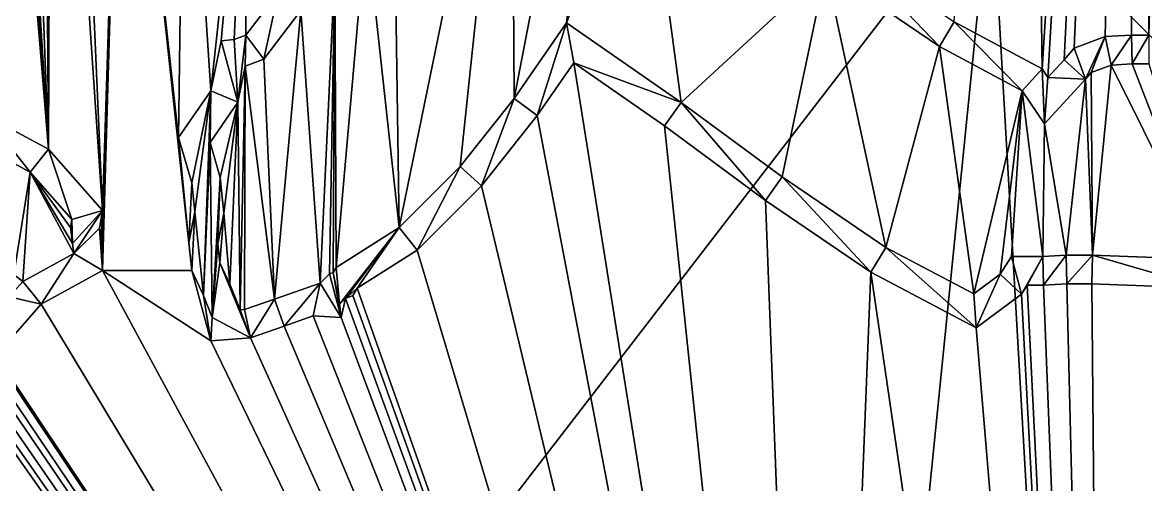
# Model space of a CAD drawing. Extents: x 10 to 110, y 10 to 115.
# Drawn here: x 56.16 to 75.68, y 34.3 to 42.34 of the extents above; entities that cross this region are included whole.
import ezdxf

# ---------------------------------------------------------------- set-up
doc = ezdxf.new("R2010")
doc.units = 0
doc.header["$MEASUREMENT"] = 0
doc.layers.add('STL2DXF', color=7, linetype='Continuous')

msp = doc.modelspace()

# ---------------------------------------------------------------- linework, layer by layer
at = {"layer": 'STL2DXF'}
for points in [[(75.569, 68.249, -0.6), (77.625, 110, -0.6), (75.743, 42.119, -0.6)], [(73.569, 64.249, -0.6), (75.569, 68.249, -0.6), (73.886, 41.534, -0.6)], [(73.886, 41.534, -0.6), (75.569, 68.249, -0.6), (73.988, 41.381, -0.6)], [(73.988, 41.381, -0.6), (75.569, 68.249, -0.6), (74.267, 41.687, -0.6)], [(74.267, 41.687, -0.6), (75.569, 68.249, -0.6), (74.446, 41.89, -0.6)], [(74.446, 41.89, -0.6), (75.569, 68.249, -0.6), (74.98, 42.094, -0.6)], [(74.98, 42.094, -0.6), (75.569, 68.249, -0.6), (75.438, 42.119, -0.6)], [(75.438, 42.119, -0.6), (75.569, 68.249, -0.6), (75.743, 42.119, -0.6)], [(72.359, 42.348, -0.6), (73.569, 64.249, -0.6), (73.886, 41.534, -0.6)], [(82.121, 40), (66.061, 56.061, 0.5), (66.061, 56.061)], [(66.061, 56.061, 0.5), (82.121, 40), (77.246, 44.875, 0.5)], [(66.061, 56.061), (70, 47.879), (82.121, 40)], [(56.608, 40.135, -0.6), (56.15, 52.17, -0.6), (56.513, 53.347, -0.6)], [(56.608, 40.135, -0.6), (56.513, 53.347, -0.6), (56.659, 52.272, -0.6)], [(56.608, 40.135, -0.6), (55.87, 52.119, -0.6), (56.15, 52.17, -0.6)], [(56.608, 40.135, -0.6), (56.659, 52.272, -0.6), (57.55, 39.066, -0.6)], [(57.55, 39.066, -0.6), (56.659, 52.272, -0.6), (57.041, 50.771, -0.6)], [(56.608, 40.135, -0.6), (55.743, 51.865, -0.6), (55.87, 52.119, -0.6)], [(56.608, 40.135, -0.6), (55.667, 51.534, -0.6), (55.743, 51.865, -0.6)], [(55.514, 40.72, -0.6), (55.667, 51.534, -0.6), (56.608, 40.135, -0.6)], [(64.705, 41.018, -0.6), (64.661, 48.317, -0.6), (66.68, 51.222, -0.6)], [(64.705, 41.018, -0.6), (66.68, 51.222, -0.6), (65.618, 42.332, -0.6)], [(65.618, 42.332, -0.6), (66.68, 51.222, -0.6), (66.961, 45.797, -0.6)], [(57.55, 39.066, -0.6), (57.041, 50.771, -0.6), (57.881, 49.371, -0.6)], [(59.102, 38.023, -0.6), (57.55, 38.023, -0.6), (57.881, 49.371, -0.6)], [(57.55, 39.066, -0.6), (57.881, 49.371, -0.6), (57.55, 38.354, -0.6)], [(57.55, 38.354, -0.6), (57.881, 49.371, -0.6), (57.55, 38.023, -0.6)], [(59.102, 38.023, -0.6), (57.881, 49.371, -0.6), (59.051, 38.506, -0.6)], [(59.051, 38.506, -0.6), (57.881, 49.371, -0.6), (58.873, 40.338, -0.6)], [(58.975, 48.124, -0.6), (58.873, 40.338, -0.6), (57.881, 49.371, -0.6)], [(62.615, 45.07, -0.6), (64.661, 48.317, -0.6), (62.706, 38.772, -0.6)], [(62.706, 38.772, -0.6), (64.661, 48.317, -0.6), (63.766, 39.832, -0.6)], [(63.766, 39.832, -0.6), (64.661, 48.317, -0.6), (64.705, 41.018, -0.6)], [(58.873, 40.338, -0.6), (58.975, 48.124, -0.6), (59.433, 41.152, -0.6)], [(59.433, 41.152, -0.6), (58.975, 48.124, -0.6), (60.069, 47.03, -0.6)], [(82.121, 40), (70, 47.879), (73, 44.875)], [(59.433, 41.152, -0.6), (60.069, 47.03, -0.6), (59.611, 42.018, -0.6)], [(59.611, 42.018, -0.6), (60.069, 47.03, -0.6), (59.84, 42.043, -0.6)], [(59.84, 42.043, -0.6), (60.069, 47.03, -0.6), (60.044, 42.119, -0.6)], [(60.044, 42.119, -0.6), (60.069, 47.03, -0.6), (60.603, 42.857, -0.6)], [(65.618, 42.332, -0.6), (66.961, 45.797, -0.6), (67.612, 40.948, -0.6)], [(67.612, 40.948, -0.6), (66.961, 45.797, -0.6), (70.128, 43.269, -0.6)], [(62.706, 38.772, -0.6), (62.131, 44.029, -0.6), (62.615, 45.07, -0.6)], [(47, 44.875, 0.5), (50, 15, 0.5), (73, 44.875, 0.5)], [(73, 44.875, 0.5), (50, 15, 0.5), (70, 15, 0.5)], [(73, 44.875, 0.5), (70, 15, 0.5), (75, 10, 0.5)], [(73, 44.875), (80, 37.879, 0.5), (80, 37.879)], [(80, 37.879, 0.5), (73, 44.875), (73, 44.875, 0.5)], [(82.121, 40), (73, 44.875), (80, 37.879)], [(73, 44.875, 0.5), (75, 10, 0.5), (80, 37.879, 0.5)], [(61.61, 38.076, -0.6), (61.586, 43.265, -0.6), (62.131, 44.029, -0.6)], [(61.61, 38.076, -0.6), (62.131, 44.029, -0.6), (62.706, 38.772, -0.6)], [(70.128, 43.269, -0.4), (70.425, 43.672, -0.4), (72.099, 41.92, -0.4)], [(72.099, 41.92, -0.4), (70.425, 43.672, -0.4), (72.359, 42.348, -0.4)], [(61.333, 37.805, -0.6), (60.996, 42.547, -0.6), (61.586, 43.265, -0.6)], [(61.333, 37.805, -0.6), (61.586, 43.265, -0.6), (61.493, 37.965, -0.6)], [(61.493, 37.965, -0.6), (61.586, 43.265, -0.6), (61.559, 37.992, -0.6)], [(61.559, 37.992, -0.6), (61.586, 43.265, -0.6), (61.61, 38.076, -0.6)], [(67.612, 40.948, -0.6), (70.128, 43.269, -0.6), (69.366, 39.652, -0.6)], [(69.366, 39.652, -0.6), (70.128, 43.269, -0.6), (71.167, 38.426, -0.6)], [(71.167, 38.426, -0.6), (70.128, 43.269, -0.6), (72.099, 41.92, -0.6)], [(70.128, 43.269, -0.4), (72.099, 41.92, -0.6), (70.128, 43.269, -0.6)], [(72.099, 41.92, -0.6), (70.128, 43.269, -0.4), (72.099, 41.92, -0.4)], [(60.354, 41.702, -0.4), (60.044, 42.119, -0.4), (60.603, 42.857, -0.4)], [(60.603, 42.857, -0.6), (60.044, 42.119, -0.4), (60.044, 42.119, -0.6)], [(60.044, 42.119, -0.4), (60.603, 42.857, -0.6), (60.603, 42.857, -0.4)], [(60.354, 41.702, -0.4), (60.603, 42.857, -0.4), (60.996, 42.547, -0.4)], [(60.54, 37.528, -0.6), (60.354, 41.702, -0.6), (60.996, 42.547, -0.6)], [(60.354, 41.702, -0.4), (60.996, 42.547, -0.6), (60.354, 41.702, -0.6)], [(60.996, 42.547, -0.6), (60.354, 41.702, -0.4), (60.996, 42.547, -0.4)], [(60.54, 37.528, -0.6), (60.996, 42.547, -0.6), (61.333, 37.805, -0.6)], [(65.107, 40.72, -0.4), (64.705, 41.018, -0.4), (65.618, 42.332, -0.4)], [(65.618, 42.332, -0.6), (64.705, 41.018, -0.4), (64.705, 41.018, -0.6)], [(64.705, 41.018, -0.4), (65.618, 42.332, -0.6), (65.618, 42.332, -0.4)], [(65.107, 40.72, -0.4), (65.618, 42.332, -0.4), (65.743, 41.636, -0.4)], [(65.743, 41.636, -0.4), (65.618, 42.332, -0.4), (67.612, 40.948, -0.4)], [(67.612, 40.948, -0.6), (65.618, 42.332, -0.4), (65.618, 42.332, -0.6)], [(65.618, 42.332, -0.4), (67.612, 40.948, -0.6), (67.612, 40.948, -0.4)], [(72.099, 41.92, -0.4), (72.359, 42.348, -0.4), (73.539, 41.152, -0.4)], [(73.539, 41.152, -0.4), (72.359, 42.348, -0.4), (73.886, 41.534, -0.4)], [(73.886, 41.534, -0.6), (72.359, 42.348, -0.4), (72.359, 42.348, -0.6)], [(72.359, 42.348, -0.4), (73.886, 41.534, -0.6), (73.886, 41.534, -0.4)], [(59.902, 40.953, -0.4), (59.433, 41.152, -0.4), (59.611, 42.018, -0.4)], [(59.611, 42.018, -0.6), (59.433, 41.152, -0.4), (59.433, 41.152, -0.6)], [(59.433, 41.152, -0.4), (59.611, 42.018, -0.6), (59.611, 42.018, -0.4)], [(59.902, 40.953, -0.4), (59.611, 42.018, -0.4), (59.84, 42.043, -0.4)], [(59.84, 42.043, -0.6), (59.611, 42.018, -0.4), (59.611, 42.018, -0.6)], [(59.611, 42.018, -0.4), (59.84, 42.043, -0.6), (59.84, 42.043, -0.4)], [(59.902, 40.953, -0.4), (59.84, 42.043, -0.4), (60.044, 42.119, -0.4)], [(60.044, 42.119, -0.4), (59.84, 42.043, -0.6), (60.044, 42.119, -0.6)], [(59.84, 42.043, -0.6), (60.044, 42.119, -0.4), (59.84, 42.043, -0.4)], [(59.902, 40.953, -0.4), (60.044, 42.119, -0.4), (60.032, 41.581, -0.4)], [(60.032, 41.581, -0.4), (60.044, 42.119, -0.4), (60.354, 41.702, -0.4)], [(74.64, 41.353, -0.4), (74.446, 41.89, -0.4), (74.98, 42.094, -0.4)], [(74.98, 42.094, -0.4), (74.446, 41.89, -0.6), (74.98, 42.094, -0.6)], [(74.446, 41.89, -0.6), (74.98, 42.094, -0.4), (74.446, 41.89, -0.4)], [(74.64, 41.353, -0.4), (74.98, 42.094, -0.4), (74.74, 41.467, -0.4)], [(74.74, 41.467, -0.4), (74.98, 42.094, -0.4), (75.085, 41.599, -0.4)], [(75.085, 41.599, -0.4), (74.98, 42.094, -0.4), (75.438, 42.119, -0.4)], [(75.438, 42.119, -0.6), (74.98, 42.094, -0.4), (74.98, 42.094, -0.6)], [(74.98, 42.094, -0.4), (75.438, 42.119, -0.6), (75.438, 42.119, -0.4)], [(75.085, 41.599, -0.4), (75.438, 42.119, -0.4), (75.452, 41.619, -0.4)], [(75.452, 41.619, -0.4), (75.438, 42.119, -0.4), (75.743, 42.119, -0.4)], [(75.743, 42.119, -0.6), (75.438, 42.119, -0.4), (75.438, 42.119, -0.6)], [(75.438, 42.119, -0.4), (75.743, 42.119, -0.6), (75.743, 42.119, -0.4)], [(75.452, 41.619, -0.4), (75.743, 42.119, -0.4), (75.743, 41.619, -0.4)], [(71.167, 38.426, -0.6), (72.099, 41.92, -0.6), (72.696, 37.619, -0.6)], [(72.696, 37.619, -0.6), (72.099, 41.92, -0.6), (73.539, 41.152, -0.6)], [(72.099, 41.92, -0.4), (73.539, 41.152, -0.6), (72.099, 41.92, -0.6)], [(73.539, 41.152, -0.6), (72.099, 41.92, -0.4), (73.539, 41.152, -0.4)], [(74.64, 41.353, -0.4), (74.267, 41.687, -0.4), (74.446, 41.89, -0.4)], [(74.446, 41.89, -0.6), (74.267, 41.687, -0.4), (74.267, 41.687, -0.6)], [(74.267, 41.687, -0.4), (74.446, 41.89, -0.6), (74.446, 41.89, -0.4)], [(60.54, 37.528, -0.6), (60.032, 41.581, -0.6), (60.354, 41.702, -0.6)], [(60.032, 41.581, -0.6), (60.354, 41.702, -0.4), (60.354, 41.702, -0.6)], [(60.354, 41.702, -0.4), (60.032, 41.581, -0.6), (60.032, 41.581, -0.4)], [(65.107, 40.72, -0.4), (65.743, 41.636, -0.6), (65.107, 40.72, -0.6)], [(65.743, 41.636, -0.6), (65.107, 40.72, -0.4), (65.743, 41.636, -0.4)], [(70, 15, -0.6), (65.107, 40.72, -0.6), (65.743, 41.636, -0.6)], [(65.743, 41.636, -0.4), (67.612, 40.948, -0.4), (67.321, 40.542, -0.4)], [(65.743, 41.636, -0.4), (67.321, 40.542, -0.6), (65.743, 41.636, -0.6)], [(67.321, 40.542, -0.6), (65.743, 41.636, -0.4), (67.321, 40.542, -0.4)], [(70, 15, -0.6), (65.743, 41.636, -0.6), (67.321, 40.542, -0.6)], [(74.64, 41.353, -0.4), (73.988, 41.381, -0.4), (74.267, 41.687, -0.4)], [(74.267, 41.687, -0.6), (73.988, 41.381, -0.4), (73.988, 41.381, -0.6)], [(73.988, 41.381, -0.4), (74.267, 41.687, -0.6), (74.267, 41.687, -0.4)], [(74.761, 38.294, -0.6), (74.74, 41.467, -0.6), (75.085, 41.599, -0.6)], [(74.74, 41.467, -0.6), (75.085, 41.599, -0.4), (75.085, 41.599, -0.6)], [(75.085, 41.599, -0.4), (74.74, 41.467, -0.6), (74.74, 41.467, -0.4)], [(74.761, 38.294, -0.6), (75.085, 41.599, -0.6), (76.767, 38.217, -0.6)], [(76.767, 38.217, -0.6), (75.085, 41.599, -0.6), (75.452, 41.619, -0.6)], [(75.085, 41.599, -0.4), (75.452, 41.619, -0.6), (75.085, 41.599, -0.6)], [(75.452, 41.619, -0.6), (75.085, 41.599, -0.4), (75.452, 41.619, -0.4)], [(76.767, 38.217, -0.6), (75.452, 41.619, -0.6), (75.743, 41.619, -0.6)], [(75.452, 41.619, -0.4), (75.743, 41.619, -0.6), (75.452, 41.619, -0.6)], [(75.743, 41.619, -0.6), (75.452, 41.619, -0.4), (75.743, 41.619, -0.4)], [(59.944, 37.341, -0.6), (59.902, 40.953, -0.6), (60.032, 41.581, -0.6)], [(59.902, 40.953, -0.4), (60.032, 41.581, -0.6), (59.902, 40.953, -0.6)], [(60.032, 41.581, -0.6), (59.902, 40.953, -0.4), (60.032, 41.581, -0.4)], [(59.944, 37.341, -0.6), (60.032, 41.581, -0.6), (60.018, 37.346, -0.6)], [(60.018, 37.346, -0.6), (60.032, 41.581, -0.6), (60.54, 37.528, -0.6)], [(73.539, 41.152, -0.4), (73.886, 41.534, -0.4), (73.925, 40.574, -0.4)], [(73.925, 40.574, -0.4), (73.886, 41.534, -0.4), (73.988, 41.381, -0.4)], [(73.988, 41.381, -0.4), (73.886, 41.534, -0.6), (73.988, 41.381, -0.6)], [(73.886, 41.534, -0.6), (73.988, 41.381, -0.4), (73.886, 41.534, -0.4)], [(74.761, 38.294, -0.6), (74.64, 41.353, -0.6), (74.74, 41.467, -0.6)], [(74.64, 41.353, -0.4), (74.74, 41.467, -0.6), (74.64, 41.353, -0.6)], [(74.74, 41.467, -0.6), (74.64, 41.353, -0.4), (74.74, 41.467, -0.4)], [(73.925, 40.574, -0.4), (73.988, 41.381, -0.4), (74.64, 41.353, -0.4)], [(74.303, 38.294, -0.6), (73.925, 40.574, -0.6), (74.64, 41.353, -0.6)], [(73.925, 40.574, -0.4), (74.64, 41.353, -0.6), (73.925, 40.574, -0.6)], [(74.64, 41.353, -0.6), (73.925, 40.574, -0.4), (74.64, 41.353, -0.4)], [(74.303, 38.294, -0.6), (74.64, 41.353, -0.6), (74.761, 38.294, -0.6)], [(59.433, 41.152, -0.4), (59.102, 39.549, -0.4), (58.873, 40.338, -0.4)], [(59.433, 41.152, -0.6), (58.873, 40.338, -0.4), (58.873, 40.338, -0.6)], [(58.873, 40.338, -0.4), (59.433, 41.152, -0.6), (59.433, 41.152, -0.4)], [(59.102, 39.549, -0.4), (59.433, 41.152, -0.4), (59.153, 39.047, -0.4)], [(59.153, 39.047, -0.4), (59.433, 41.152, -0.4), (59.306, 37.59, -0.4)], [(59.306, 37.59, -0.4), (59.433, 41.152, -0.4), (59.419, 40.25, -0.4)], [(59.419, 40.25, -0.4), (59.433, 41.152, -0.4), (59.902, 40.953, -0.4)], [(64.14, 39.499, -0.4), (63.766, 39.832, -0.4), (64.705, 41.018, -0.4)], [(64.705, 41.018, -0.6), (63.766, 39.832, -0.4), (63.766, 39.832, -0.6)], [(63.766, 39.832, -0.4), (64.705, 41.018, -0.6), (64.705, 41.018, -0.4)], [(64.14, 39.499, -0.4), (64.705, 41.018, -0.4), (65.107, 40.72, -0.4)], [(72.696, 37.619, -0.6), (73.539, 41.152, -0.6), (73.157, 37.962, -0.6)], [(73.157, 37.962, -0.6), (73.539, 41.152, -0.6), (73.351, 38.268, -0.6)], [(73.351, 38.268, -0.6), (73.539, 41.152, -0.6), (73.896, 38.268, -0.6)], [(73.896, 38.268, -0.6), (73.539, 41.152, -0.6), (73.925, 40.574, -0.6)], [(73.539, 41.152, -0.6), (73.925, 40.574, -0.4), (73.925, 40.574, -0.6)], [(73.925, 40.574, -0.4), (73.539, 41.152, -0.6), (73.539, 41.152, -0.4)], [(59.902, 40.953, -0.6), (59.595, 39.645, -0.6), (59.419, 40.25, -0.6)], [(59.419, 40.25, -0.4), (59.902, 40.953, -0.6), (59.419, 40.25, -0.6)], [(59.902, 40.953, -0.6), (59.419, 40.25, -0.4), (59.902, 40.953, -0.4)], [(59.595, 39.645, -0.6), (59.902, 40.953, -0.6), (59.658, 39.025, -0.6)], [(59.658, 39.025, -0.6), (59.902, 40.953, -0.6), (59.764, 37.79, -0.6)], [(59.764, 37.79, -0.6), (59.902, 40.953, -0.6), (59.944, 37.341, -0.6)], [(67.321, 40.542, -0.4), (67.612, 40.948, -0.4), (69.077, 39.244, -0.4)], [(69.077, 39.244, -0.4), (67.612, 40.948, -0.4), (69.366, 39.652, -0.4)], [(69.366, 39.652, -0.6), (67.612, 40.948, -0.4), (67.612, 40.948, -0.6)], [(67.612, 40.948, -0.4), (69.366, 39.652, -0.6), (69.366, 39.652, -0.4)], [(55.334, 40.249, -0.4), (55.514, 40.72, -0.4), (56.293, 39.736, -0.4)], [(56.293, 39.736, -0.4), (55.514, 40.72, -0.4), (56.608, 40.135, -0.4)], [(56.608, 40.135, -0.6), (55.514, 40.72, -0.4), (55.514, 40.72, -0.6)], [(55.514, 40.72, -0.4), (56.608, 40.135, -0.6), (56.608, 40.135, -0.4)], [(64.14, 39.499, -0.4), (65.107, 40.72, -0.6), (64.14, 39.499, -0.6)], [(65.107, 40.72, -0.6), (64.14, 39.499, -0.4), (65.107, 40.72, -0.4)], [(70, 15, -0.6), (64.14, 39.499, -0.6), (65.107, 40.72, -0.6)], [(67.321, 40.542, -0.4), (69.077, 39.244, -0.6), (67.321, 40.542, -0.6)], [(69.077, 39.244, -0.6), (67.321, 40.542, -0.4), (69.077, 39.244, -0.4)], [(70, 15, -0.6), (67.321, 40.542, -0.6), (69.077, 39.244, -0.6)], [(73.896, 38.268, -0.6), (73.925, 40.574, -0.6), (74.303, 38.294, -0.6)], [(56.005, 37.954, -0.6), (55.334, 40.249, -0.6), (56.293, 39.736, -0.6)], [(55.334, 40.249, -0.4), (56.293, 39.736, -0.6), (55.334, 40.249, -0.6)], [(56.293, 39.736, -0.6), (55.334, 40.249, -0.4), (56.293, 39.736, -0.4)], [(58.873, 40.338, -0.6), (59.102, 39.549, -0.4), (59.102, 39.549, -0.6)], [(59.102, 39.549, -0.4), (58.873, 40.338, -0.6), (58.873, 40.338, -0.4)], [(59.102, 39.549, -0.6), (59.051, 38.506, -0.6), (58.873, 40.338, -0.6)], [(59.419, 40.25, -0.4), (59.458, 37.208, -0.4), (59.306, 37.59, -0.4)], [(59.458, 37.208, -0.4), (59.419, 40.25, -0.4), (59.595, 39.645, -0.4)], [(59.595, 39.645, -0.4), (59.419, 40.25, -0.6), (59.595, 39.645, -0.6)], [(59.419, 40.25, -0.6), (59.595, 39.645, -0.4), (59.419, 40.25, -0.4)], [(56.293, 39.736, -0.4), (56.608, 40.135, -0.4), (57.018, 38.914, -0.4)], [(57.018, 38.914, -0.4), (56.608, 40.135, -0.4), (57.55, 39.066, -0.4)], [(57.55, 39.066, -0.4), (56.608, 40.135, -0.6), (57.55, 39.066, -0.6)], [(56.608, 40.135, -0.6), (57.55, 39.066, -0.4), (56.608, 40.135, -0.4)], [(56.005, 37.954, -0.6), (56.293, 39.736, -0.6), (56.165, 37.834, -0.6)], [(56.165, 37.834, -0.6), (56.293, 39.736, -0.6), (57.05, 38.319, -0.6)], [(57.018, 38.914, -0.6), (56.994, 38.771, -0.6), (56.293, 39.736, -0.6)], [(57.05, 38.319, -0.6), (56.293, 39.736, -0.6), (57.028, 38.495, -0.6)], [(57.028, 38.495, -0.6), (56.293, 39.736, -0.6), (56.994, 38.771, -0.6)], [(56.293, 39.736, -0.6), (57.018, 38.914, -0.4), (57.018, 38.914, -0.6)], [(57.018, 38.914, -0.4), (56.293, 39.736, -0.6), (56.293, 39.736, -0.4)], [(59.458, 37.208, -0.4), (59.595, 39.645, -0.4), (59.556, 38.486, -0.4)], [(59.556, 38.486, -0.4), (59.595, 39.645, -0.4), (59.658, 39.025, -0.4)], [(59.658, 39.025, -0.4), (59.595, 39.645, -0.6), (59.658, 39.025, -0.6)], [(59.595, 39.645, -0.6), (59.658, 39.025, -0.4), (59.595, 39.645, -0.4)], [(63.021, 38.379, -0.4), (62.706, 38.772, -0.4), (63.766, 39.832, -0.4)], [(63.766, 39.832, -0.6), (62.706, 38.772, -0.4), (62.706, 38.772, -0.6)], [(62.706, 38.772, -0.4), (63.766, 39.832, -0.6), (63.766, 39.832, -0.4)], [(63.021, 38.379, -0.4), (63.766, 39.832, -0.4), (64.14, 39.499, -0.4)], [(69.077, 39.244, -0.4), (69.366, 39.652, -0.4), (70.909, 37.997, -0.4)], [(70.909, 37.997, -0.4), (69.366, 39.652, -0.4), (71.167, 38.426, -0.4)], [(71.167, 38.426, -0.6), (69.366, 39.652, -0.4), (69.366, 39.652, -0.6)], [(69.366, 39.652, -0.4), (71.167, 38.426, -0.6), (71.167, 38.426, -0.4)], [(59.051, 38.506, -0.6), (59.102, 39.549, -0.6), (59.153, 39.047, -0.6)], [(59.102, 39.549, -0.6), (59.153, 39.047, -0.4), (59.153, 39.047, -0.6)], [(59.153, 39.047, -0.4), (59.102, 39.549, -0.6), (59.102, 39.549, -0.4)], [(63.021, 38.379, -0.4), (64.14, 39.499, -0.6), (63.021, 38.379, -0.6)], [(64.14, 39.499, -0.6), (63.021, 38.379, -0.4), (64.14, 39.499, -0.4)], [(70, 15, -0.6), (63.021, 38.379, -0.6), (64.14, 39.499, -0.6)], [(57.018, 38.914, -0.4), (57.55, 39.066, -0.4), (57.028, 38.495, -0.4)], [(57.028, 38.495, -0.4), (57.55, 39.066, -0.4), (57.05, 38.319, -0.4)], [(57.05, 38.319, -0.4), (57.55, 39.066, -0.4), (57.499, 38.761, -0.4)], [(57.499, 38.761, -0.4), (57.55, 39.066, -0.6), (57.499, 38.761, -0.6)], [(57.55, 39.066, -0.6), (57.499, 38.761, -0.4), (57.55, 39.066, -0.4)], [(57.55, 39.066, -0.6), (57.524, 38.557, -0.6), (57.499, 38.761, -0.6)], [(57.524, 38.557, -0.6), (57.55, 39.066, -0.6), (57.55, 38.354, -0.6)], [(69.077, 39.244, -0.4), (70.909, 37.997, -0.6), (69.077, 39.244, -0.6)], [(70.909, 37.997, -0.6), (69.077, 39.244, -0.4), (70.909, 37.997, -0.4)], [(70, 15, -0.6), (69.077, 39.244, -0.6), (70.909, 37.997, -0.6)], [(57.028, 38.495, -0.4), (56.994, 38.771, -0.4), (57.018, 38.914, -0.4)], [(57.018, 38.914, -0.6), (56.994, 38.771, -0.4), (56.994, 38.771, -0.6)], [(56.994, 38.771, -0.4), (57.018, 38.914, -0.6), (57.018, 38.914, -0.4)], [(59.153, 39.047, -0.4), (59.102, 38.023, -0.4), (59.051, 38.506, -0.4)], [(59.153, 39.047, -0.6), (59.051, 38.506, -0.4), (59.051, 38.506, -0.6)], [(59.051, 38.506, -0.4), (59.153, 39.047, -0.6), (59.153, 39.047, -0.4)], [(59.102, 38.023, -0.4), (59.153, 39.047, -0.4), (59.306, 37.59, -0.4)], [(59.658, 39.025, -0.6), (59.59, 38.159, -0.6), (59.556, 38.486, -0.6)], [(59.556, 38.486, -0.4), (59.658, 39.025, -0.6), (59.556, 38.486, -0.6)], [(59.658, 39.025, -0.6), (59.556, 38.486, -0.4), (59.658, 39.025, -0.4)], [(59.59, 38.159, -0.6), (59.658, 39.025, -0.6), (59.764, 37.79, -0.6)], [(56.994, 38.771, -0.6), (57.028, 38.495, -0.4), (57.028, 38.495, -0.6)], [(57.028, 38.495, -0.4), (56.994, 38.771, -0.6), (56.994, 38.771, -0.4)], [(57.55, 38.023, -0.4), (57.05, 38.319, -0.4), (57.499, 38.761, -0.4)], [(57.55, 38.023, -0.4), (57.499, 38.761, -0.4), (57.524, 38.557, -0.4)], [(57.524, 38.557, -0.4), (57.499, 38.761, -0.6), (57.524, 38.557, -0.6)], [(57.499, 38.761, -0.6), (57.524, 38.557, -0.4), (57.499, 38.761, -0.4)], [(62.706, 38.772, -0.4), (61.672, 37.437, -0.4), (61.61, 38.076, -0.4)], [(62.706, 38.772, -0.4), (61.61, 38.076, -0.6), (62.706, 38.772, -0.6)], [(61.61, 38.076, -0.6), (62.706, 38.772, -0.4), (61.61, 38.076, -0.4)], [(61.672, 37.437, -0.4), (62.706, 38.772, -0.4), (61.774, 37.539, -0.4)], [(61.774, 37.539, -0.4), (62.706, 38.772, -0.4), (61.977, 37.717, -0.4)], [(61.977, 37.717, -0.4), (62.706, 38.772, -0.4), (63.021, 38.379, -0.4)], [(57.028, 38.495, -0.6), (57.05, 38.319, -0.4), (57.05, 38.319, -0.6)], [(57.05, 38.319, -0.4), (57.028, 38.495, -0.6), (57.028, 38.495, -0.4)], [(57.55, 38.023, -0.4), (57.524, 38.557, -0.4), (57.55, 38.354, -0.4)], [(57.55, 38.354, -0.4), (57.524, 38.557, -0.6), (57.55, 38.354, -0.6)], [(57.524, 38.557, -0.6), (57.55, 38.354, -0.4), (57.524, 38.557, -0.4)], [(59.051, 38.506, -0.6), (59.102, 38.023, -0.4), (59.102, 38.023, -0.6)], [(59.102, 38.023, -0.4), (59.051, 38.506, -0.6), (59.051, 38.506, -0.4)], [(59.59, 38.159, -0.4), (59.458, 37.208, -0.4), (59.556, 38.486, -0.4)], [(59.59, 38.159, -0.4), (59.556, 38.486, -0.6), (59.59, 38.159, -0.6)], [(59.556, 38.486, -0.6), (59.59, 38.159, -0.4), (59.556, 38.486, -0.4)], [(56.481, 37.437, -0.4), (56.165, 37.834, -0.4), (57.05, 38.319, -0.4)], [(57.05, 38.319, -0.4), (56.165, 37.834, -0.6), (57.05, 38.319, -0.6)], [(56.165, 37.834, -0.6), (57.05, 38.319, -0.4), (56.165, 37.834, -0.4)], [(56.481, 37.437, -0.4), (57.05, 38.319, -0.4), (57.55, 38.023, -0.4)], [(57.55, 38.023, -0.4), (57.55, 38.354, -0.6), (57.55, 38.023, -0.6)], [(57.55, 38.354, -0.6), (57.55, 38.023, -0.4), (57.55, 38.354, -0.4)], [(61.977, 37.717, -0.6), (63.021, 38.379, -0.4), (63.021, 38.379, -0.6)], [(63.021, 38.379, -0.4), (61.977, 37.717, -0.6), (61.977, 37.717, -0.4)], [(70, 15, -0.6), (61.977, 37.717, -0.6), (63.021, 38.379, -0.6)], [(70.909, 37.997, -0.4), (71.167, 38.426, -0.4), (72.741, 37.03, -0.4)], [(72.741, 37.03, -0.4), (71.167, 38.426, -0.4), (72.696, 37.619, -0.4)], [(72.696, 37.619, -0.6), (71.167, 38.426, -0.4), (71.167, 38.426, -0.6)], [(71.167, 38.426, -0.4), (72.696, 37.619, -0.6), (72.696, 37.619, -0.4)], [(73.911, 37.768, -0.4), (73.896, 38.268, -0.4), (74.303, 38.294, -0.4)], [(74.303, 38.294, -0.6), (73.896, 38.268, -0.4), (73.896, 38.268, -0.6)], [(73.896, 38.268, -0.4), (74.303, 38.294, -0.6), (74.303, 38.294, -0.4)], [(73.911, 37.768, -0.4), (74.303, 38.294, -0.4), (74.318, 37.794, -0.4)], [(74.318, 37.794, -0.4), (74.303, 38.294, -0.4), (74.761, 38.294, -0.4)], [(74.761, 38.294, -0.6), (74.303, 38.294, -0.4), (74.303, 38.294, -0.6)], [(74.303, 38.294, -0.4), (74.761, 38.294, -0.6), (74.761, 38.294, -0.4)], [(74.318, 37.794, -0.4), (74.761, 38.294, -0.4), (74.751, 37.794, -0.4)], [(74.751, 37.794, -0.4), (74.761, 38.294, -0.4), (76.736, 37.717, -0.4)], [(76.736, 37.717, -0.4), (74.761, 38.294, -0.4), (76.767, 38.217, -0.4)], [(76.767, 38.217, -0.6), (74.761, 38.294, -0.4), (74.761, 38.294, -0.6)], [(74.761, 38.294, -0.4), (76.767, 38.217, -0.6), (76.767, 38.217, -0.4)], [(60.12, 36.852, -0.4), (59.458, 37.208, -0.4), (59.59, 38.159, -0.4)], [(60.12, 36.852, -0.4), (59.59, 38.159, -0.4), (59.764, 37.79, -0.4)], [(59.764, 37.79, -0.4), (59.59, 38.159, -0.6), (59.764, 37.79, -0.6)], [(59.59, 38.159, -0.6), (59.764, 37.79, -0.4), (59.59, 38.159, -0.4)], [(73.53, 37.616, -0.4), (73.157, 37.962, -0.4), (73.351, 38.268, -0.4)], [(73.351, 38.268, -0.6), (73.157, 37.962, -0.4), (73.157, 37.962, -0.6)], [(73.157, 37.962, -0.4), (73.351, 38.268, -0.6), (73.351, 38.268, -0.4)], [(73.53, 37.616, -0.4), (73.351, 38.268, -0.4), (73.896, 38.268, -0.4)], [(73.896, 38.268, -0.6), (73.351, 38.268, -0.4), (73.351, 38.268, -0.6)], [(73.351, 38.268, -0.4), (73.896, 38.268, -0.6), (73.896, 38.268, -0.4)], [(73.53, 37.616, -0.4), (73.896, 38.268, -0.4), (73.626, 37.768, -0.4)], [(73.626, 37.768, -0.4), (73.896, 38.268, -0.4), (73.911, 37.768, -0.4)], [(56.165, 37.834, -0.6), (55.928, 37.567, -0.6), (56.005, 37.954, -0.6)], [(56.481, 37.437, -0.6), (57.55, 38.023, -0.4), (57.55, 38.023, -0.6)], [(57.55, 38.023, -0.4), (56.481, 37.437, -0.6), (56.481, 37.437, -0.4)], [(70, 15, -0.6), (56.481, 37.437, -0.6), (57.55, 38.023, -0.6)], [(70, 15, -0.6), (57.55, 38.023, -0.6), (59.433, 36.801, -0.6)], [(59.433, 36.801, -0.6), (57.55, 38.023, -0.6), (59.102, 38.023, -0.6)], [(59.102, 38.023, -0.6), (59.306, 37.59, -0.4), (59.306, 37.59, -0.6)], [(59.306, 37.59, -0.4), (59.102, 38.023, -0.6), (59.102, 38.023, -0.4)], [(59.433, 36.801, -0.6), (59.102, 38.023, -0.6), (59.306, 37.59, -0.6)], [(61.697, 37.208, -0.4), (61.333, 37.805, -0.4), (61.493, 37.965, -0.4)], [(61.493, 37.965, -0.6), (61.333, 37.805, -0.4), (61.333, 37.805, -0.6)], [(61.333, 37.805, -0.4), (61.493, 37.965, -0.6), (61.493, 37.965, -0.4)], [(61.697, 37.208, -0.4), (61.493, 37.965, -0.4), (61.559, 37.992, -0.4)], [(61.559, 37.992, -0.4), (61.493, 37.965, -0.6), (61.559, 37.992, -0.6)], [(61.493, 37.965, -0.6), (61.559, 37.992, -0.4), (61.493, 37.965, -0.4)], [(61.672, 37.437, -0.4), (61.559, 37.992, -0.4), (61.61, 38.076, -0.4)], [(61.61, 38.076, -0.6), (61.559, 37.992, -0.4), (61.559, 37.992, -0.6)], [(61.559, 37.992, -0.4), (61.61, 38.076, -0.6), (61.61, 38.076, -0.4)], [(61.697, 37.208, -0.4), (61.559, 37.992, -0.4), (61.672, 37.437, -0.4)], [(70, 15, -0.6), (70.909, 37.997, -0.6), (75, 10, -0.6)], [(70.909, 37.997, -0.4), (72.741, 37.03, -0.6), (70.909, 37.997, -0.6)], [(72.741, 37.03, -0.6), (70.909, 37.997, -0.4), (72.741, 37.03, -0.4)], [(75, 10, -0.6), (70.909, 37.997, -0.6), (72.741, 37.03, -0.6)], [(72.741, 37.03, -0.4), (72.696, 37.619, -0.4), (73.157, 37.962, -0.4)], [(73.157, 37.962, -0.4), (72.696, 37.619, -0.6), (73.157, 37.962, -0.6)], [(72.696, 37.619, -0.6), (73.157, 37.962, -0.4), (72.696, 37.619, -0.4)], [(72.741, 37.03, -0.4), (73.157, 37.962, -0.4), (73.53, 37.616, -0.4)], [(56.481, 37.437, -0.4), (55.928, 37.567, -0.4), (56.165, 37.834, -0.4)], [(56.165, 37.834, -0.6), (55.928, 37.567, -0.4), (55.928, 37.567, -0.6)], [(55.928, 37.567, -0.4), (56.165, 37.834, -0.6), (56.165, 37.834, -0.4)], [(60.12, 36.852, -0.4), (59.764, 37.79, -0.4), (59.944, 37.341, -0.4)], [(59.944, 37.341, -0.4), (59.764, 37.79, -0.6), (59.944, 37.341, -0.6)], [(59.764, 37.79, -0.6), (59.944, 37.341, -0.4), (59.764, 37.79, -0.4)], [(60.705, 37.056, -0.4), (60.54, 37.528, -0.4), (61.333, 37.805, -0.4)], [(61.333, 37.805, -0.4), (60.54, 37.528, -0.6), (61.333, 37.805, -0.6)], [(60.54, 37.528, -0.6), (61.333, 37.805, -0.4), (60.54, 37.528, -0.4)], [(60.705, 37.056, -0.4), (61.333, 37.805, -0.4), (61.214, 37.234, -0.4)], [(61.214, 37.234, -0.4), (61.333, 37.805, -0.4), (61.697, 37.208, -0.4)], [(61.774, 37.539, -0.4), (61.977, 37.717, -0.4), (61.901, 37.59, -0.4)], [(61.901, 37.59, -0.4), (61.977, 37.717, -0.6), (61.901, 37.59, -0.6)], [(61.977, 37.717, -0.6), (61.901, 37.59, -0.4), (61.977, 37.717, -0.4)], [(70, 15, -0.6), (61.901, 37.59, -0.6), (61.977, 37.717, -0.6)], [(73.53, 37.616, -0.4), (73.626, 37.768, -0.6), (73.53, 37.616, -0.6)], [(73.626, 37.768, -0.6), (73.53, 37.616, -0.4), (73.626, 37.768, -0.4)], [(75, 10, -0.6), (73.53, 37.616, -0.6), (73.626, 37.768, -0.6)], [(73.626, 37.768, -0.4), (73.911, 37.768, -0.6), (73.626, 37.768, -0.6)], [(73.911, 37.768, -0.6), (73.626, 37.768, -0.4), (73.911, 37.768, -0.4)], [(75, 10, -0.6), (73.626, 37.768, -0.6), (73.911, 37.768, -0.6)], [(73.911, 37.768, -0.4), (74.318, 37.794, -0.6), (73.911, 37.768, -0.6)], [(74.318, 37.794, -0.6), (73.911, 37.768, -0.4), (74.318, 37.794, -0.4)], [(75, 10, -0.6), (73.911, 37.768, -0.6), (74.318, 37.794, -0.6)], [(74.318, 37.794, -0.4), (74.751, 37.794, -0.6), (74.318, 37.794, -0.6)], [(74.751, 37.794, -0.6), (74.318, 37.794, -0.4), (74.751, 37.794, -0.4)], [(75, 10, -0.6), (74.318, 37.794, -0.6), (74.751, 37.794, -0.6)], [(74.751, 37.794, -0.4), (76.736, 37.717, -0.6), (74.751, 37.794, -0.6)], [(76.736, 37.717, -0.6), (74.751, 37.794, -0.4), (76.736, 37.717, -0.4)], [(75, 10, -0.6), (74.751, 37.794, -0.6), (76.736, 37.717, -0.6)], [(80, 37.879, 0.5), (75, 10, 0.5), (80, 15, 0.5)], [(75, 10, -0.6), (76.736, 37.717, -0.6), (105, 10, -0.6)], [(55.928, 37.567, -0.4), (56.481, 37.437, -0.4), (55.692, 36.547, -0.4)], [(59.306, 37.59, -0.6), (59.458, 37.208, -0.4), (59.458, 37.208, -0.6)], [(59.458, 37.208, -0.4), (59.306, 37.59, -0.6), (59.306, 37.59, -0.4)], [(59.458, 37.208, -0.6), (59.433, 36.801, -0.6), (59.306, 37.59, -0.6)], [(60.12, 36.852, -0.4), (60.018, 37.346, -0.4), (60.54, 37.528, -0.4)], [(60.54, 37.528, -0.4), (60.018, 37.346, -0.6), (60.54, 37.528, -0.6)], [(60.018, 37.346, -0.6), (60.54, 37.528, -0.4), (60.018, 37.346, -0.4)], [(60.12, 36.852, -0.4), (60.54, 37.528, -0.4), (60.705, 37.056, -0.4)], [(61.672, 37.437, -0.4), (61.774, 37.539, -0.6), (61.672, 37.437, -0.6)], [(61.774, 37.539, -0.6), (61.672, 37.437, -0.4), (61.774, 37.539, -0.4)], [(61.774, 37.539, -0.6), (61.697, 37.208, -0.6), (61.672, 37.437, -0.6)], [(70, 15, -0.6), (61.697, 37.208, -0.6), (61.774, 37.539, -0.6)], [(61.774, 37.539, -0.6), (61.901, 37.59, -0.4), (61.901, 37.59, -0.6)], [(61.901, 37.59, -0.4), (61.774, 37.539, -0.6), (61.774, 37.539, -0.4)], [(70, 15, -0.6), (61.774, 37.539, -0.6), (61.901, 37.59, -0.6)], [(72.741, 37.03, -0.6), (73.53, 37.616, -0.4), (73.53, 37.616, -0.6)], [(73.53, 37.616, -0.4), (72.741, 37.03, -0.6), (72.741, 37.03, -0.4)], [(75, 10, -0.6), (72.741, 37.03, -0.6), (73.53, 37.616, -0.6)], [(55.692, 36.547, -0.4), (56.481, 37.437, -0.6), (55.692, 36.547, -0.6)], [(56.481, 37.437, -0.6), (55.692, 36.547, -0.4), (56.481, 37.437, -0.4)], [(70, 15, -0.6), (55.692, 36.547, -0.6), (56.481, 37.437, -0.6)], [(60.12, 36.852, -0.4), (59.944, 37.341, -0.4), (60.018, 37.346, -0.4)], [(60.018, 37.346, -0.6), (59.944, 37.341, -0.4), (59.944, 37.341, -0.6)], [(59.944, 37.341, -0.4), (60.018, 37.346, -0.6), (60.018, 37.346, -0.4)], [(61.697, 37.208, -0.4), (61.672, 37.437, -0.6), (61.697, 37.208, -0.6)], [(61.672, 37.437, -0.6), (61.697, 37.208, -0.4), (61.672, 37.437, -0.4)], [(50, 15, -0.6), (50.552, 37.259, -0.6), (70, 15, -0.6)], [(70, 15, -0.6), (50.552, 37.259, -0.6), (52.461, 37.005, -0.6)], [(59.458, 37.208, -0.4), (60.12, 36.852, -0.4), (59.433, 36.801, -0.4)], [(59.458, 37.208, -0.6), (59.433, 36.801, -0.4), (59.433, 36.801, -0.6)], [(59.433, 36.801, -0.4), (59.458, 37.208, -0.6), (59.458, 37.208, -0.4)], [(60.705, 37.056, -0.6), (61.214, 37.234, -0.4), (61.214, 37.234, -0.6)], [(61.214, 37.234, -0.4), (60.705, 37.056, -0.6), (60.705, 37.056, -0.4)], [(70, 15, -0.6), (60.705, 37.056, -0.6), (61.214, 37.234, -0.6)], [(61.214, 37.234, -0.4), (61.697, 37.208, -0.6), (61.214, 37.234, -0.6)], [(61.697, 37.208, -0.6), (61.214, 37.234, -0.4), (61.697, 37.208, -0.4)], [(70, 15, -0.6), (61.214, 37.234, -0.6), (61.697, 37.208, -0.6)], [(70, 15, -0.6), (52.461, 37.005, -0.6), (54.751, 36.649, -0.6)], [(60.12, 36.852, -0.6), (60.705, 37.056, -0.4), (60.705, 37.056, -0.6)], [(60.705, 37.056, -0.4), (60.12, 36.852, -0.6), (60.12, 36.852, -0.4)], [(70, 15, -0.6), (60.12, 36.852, -0.6), (60.705, 37.056, -0.6)], [(70, 15, -0.6), (54.751, 36.649, -0.6), (54.827, 36.725, -0.6)], [(70, 15, -0.6), (54.827, 36.725, -0.6), (55.005, 36.725, -0.6)], [(70, 15, -0.6), (55.005, 36.725, -0.6), (55.26, 36.649, -0.6)], [(70, 15, -0.6), (55.387, 36.674, -0.6), (55.54, 36.725, -0.6)], [(70, 15, -0.6), (55.54, 36.725, -0.6), (55.692, 36.547, -0.6)], [(59.433, 36.801, -0.4), (60.12, 36.852, -0.6), (59.433, 36.801, -0.6)], [(60.12, 36.852, -0.6), (59.433, 36.801, -0.4), (60.12, 36.852, -0.4)], [(70, 15, -0.6), (59.433, 36.801, -0.6), (60.12, 36.852, -0.6)], [(70, 15, -0.6), (55.26, 36.649, -0.6), (55.387, 36.674, -0.6)]]:
    msp.add_3dface(points, dxfattribs=at)

doc.saveas('drawing.dxf')
